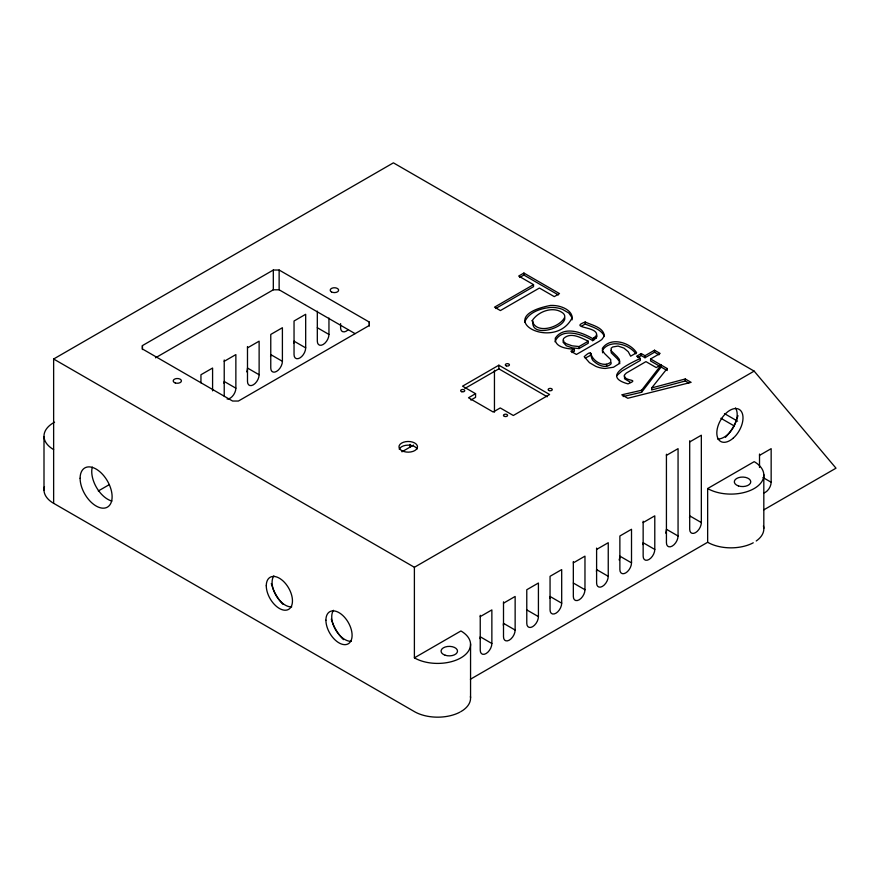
<?xml version="1.0" encoding="UTF-8"?>
<svg xmlns="http://www.w3.org/2000/svg" width="880" height="880" viewBox="0 0 880 880"><rect width="100%" height="100%" fill="white"/><g stroke="black" fill="none" stroke-linecap="round" stroke-linejoin="round"><path stroke-width="1.32" d="M142.406 345.609L142.406 348.964L232.595 401.038L238.414 401.038L369.325 325.446L369.325 322.091L279.136 270.028L273.317 270.028L142.406 345.609L142.406 349.558M554.961 341.759C561.209 326.931 582.549 334.125 592.713 340.659L596.354 337.876L596.552 333.828C595.034 326.348 569.096 328.009 585.189 322.014C591.8 325.193 603.603 327.228 604.384 336.006L601.788 339.57L599.137 341.363L576.422 354.464L570.867 351.263L574.398 349.217L574.398 351.23L572.044 352.594M630.146 382.129L624.558 378.763L624.492 374.913L626.362 373.032L645.953 361.625L656.238 367.565L660.869 364.881L660.869 366.905M572.066 317.856C554.587 352.704 489.269 317.482 550.517 305.437A18.711 10.802 0 0 1 562.43 307.318C567.655 309.287 573.353 313.522 572.066 319.869M524.678 322.234C528.396 312.213 540.738 308.363 550.517 307.45A18.711 10.802 0 0 1 562.43 309.342L568.81 313.016L571.89 317.449M596.354 337.876L596.706 334.829M563.651 340.472L563.046 342.21L566.291 345.763L572.22 347.864L579.04 348.557L588.258 343.233L588.258 341.22C580.998 337.843 570.856 331.672 563.651 338.459L563.046 340.186L563.937 341.968L566.291 343.739L572.22 345.851L579.04 346.544L588.258 341.22M611.149 350.218L611.248 352.836L617.298 358.765L619.3 361.339L619.773 363.737M611.248 362.967L610.808 364.155C605.968 368.698 598.565 365.541 594.33 361.713C588.324 357.885 594.495 347.336 584.21 356.664L589.446 362.659L595.738 366.322A17.919 10.351 0 0 0 605.132 368.467L613.514 367.235L618.64 363.979L619.773 361.724L619.3 359.326L617.298 356.752L611.248 350.823L611.149 348.194L612.689 346.984L618.101 346.06L623.92 348.084L628.243 351.714L630.641 356.18L636.614 352.737C629.915 342.199 610.346 336.545 602.382 348.337L602.624 350.79L604.516 353.496L610.665 359.546L610.808 362.142C603.834 367.917 592.449 361.273 590.777 353.221M532.928 321.079C530.343 337.689 561.66 329.208 564.641 319.462A10.626 6.138 0 0 0 564.707 317.922M616.671 375.749L621.962 371.041L640.365 360.415L640.365 358.402L636.581 356.224L641.223 353.54L644.996 355.718L654.533 350.218L660.121 353.441L650.584 358.952L650.584 360.965L659.725 366.245M623.128 396.528L641.608 392.26L641.608 390.247L661.133 365.035L667.172 368.522L667.172 370.535M641.608 392.26L661.133 367.059L661.133 365.035M688.765 383.009L685.278 380.996L651.651 389.961L651.651 387.948L667.172 368.522M596.354 335.863L592.713 338.646C582.208 332.365 563.838 325.446 555.291 338.173C554.29 347.479 567.545 348.81 574.398 349.217M459.998 712.118A32.912 19.008 0 0 1 414.997 711.953L53.636 503.316L53.636 359.007L393.404 162.844L754.149 371.118L836 468.182L763.664 509.938M155.496 357.819L273.317 289.795L279.136 289.795L355.091 333.641M224.224 361.317L235.862 354.596L235.862 388.19A8.228 4.752 -60 0 1 227.128 399.047M247.489 347.875L259.127 341.165L259.127 374.748A8.228 4.752 -60 0 1 253.308 384.835A8.228 4.752 -60 0 1 247.489 381.469L247.489 346.533M98.307 490.974L108.999 484.803M533.533 284.636L494.505 307.175L500.39 310.574L539.418 288.035L554.279 296.615L559.515 293.601L523.897 273.042L518.672 276.056L533.533 284.636L533.533 286.66L495.682 308.506M519.717 277.475L523.897 275.055L558.327 294.932M475.574 393.69L468.512 397.771L493.185 412.016L500.247 407.946L513.315 415.492L549.615 394.504L498.861 365.2L462.539 386.177L475.574 393.69L475.574 397.342L470.866 400.059M464.882 388.465L498.861 368.852L547.261 396.792M581.79 325.996L585.189 324.038C591.943 326.909 600.963 329.043 604.362 336.204M401.929 451.803L413.589 445.071M585.255 358.083L590.777 355.234M637.747 357.566L641.223 355.553L644.996 357.742L654.533 352.231L659.01 354.805M640.365 358.402C628.518 364.144 601.447 376.453 627.968 383.878C639.628 379.082 626.923 381.48 624.558 376.75L624.239 375.815M53.636 359.007L414.392 567.281L754.149 371.118M666.424 455.378L678.062 448.657L678.062 535.997A8.228 4.752 -60 0 1 672.243 546.073A8.228 4.752 -60 0 1 666.424 542.718L666.424 454.223M689.7 441.936L701.338 435.215L701.338 522.566A8.228 4.752 -60 0 1 695.519 532.642A8.228 4.752 -60 0 1 689.7 529.276L689.7 440.781M480.238 616.616L491.865 609.906L491.865 643.5A8.228 4.752 -60 0 1 486.057 653.576A8.228 4.752 -60 0 1 480.238 650.21L480.238 615.274M503.503 603.185L515.141 596.464L515.141 630.058A8.228 4.752 -60 0 1 509.322 640.134A8.228 4.752 -60 0 1 503.503 636.779L503.503 601.843M573.331 562.87L584.969 556.149L584.969 589.743A8.228 4.752 -60 0 1 579.15 599.819A8.228 4.752 -60 0 1 573.331 596.464L573.331 561.528M596.607 549.439L608.245 542.718L608.245 576.312A8.228 4.752 -60 0 1 602.426 586.388A8.228 4.752 -60 0 1 596.607 583.033L596.607 548.086M643.148 522.555L654.786 515.845L654.786 549.439A8.228 4.752 -60 0 1 648.967 559.515A8.228 4.752 -60 0 1 643.148 556.149L643.148 521.213M759.517 455.378L771.155 448.657L771.155 482.251A8.228 4.752 -60 0 1 763.829 492.965M414.392 657.844L460.911 630.982L461.824 631.51A32.912 19.008 0 0 1 461.527 657.492L459.998 658.361A32.912 19.008 0 0 1 414.997 658.196L414.392 657.844L414.392 567.281M707.652 488.532L754.182 461.67L755.084 462.198A32.912 19.008 0 0 1 754.798 488.18L753.258 489.049A32.912 19.008 0 0 1 708.268 488.884L707.652 488.532L707.652 542.278L708.268 542.63A32.912 19.008 0 0 0 753.258 542.795M470.404 679.25L707.652 542.278M54.56 422.191L53.02 423.06A32.912 19.008 0 0 0 52.734 449.042L53.636 449.57M460.911 711.59L462.957 710.314A32.912 19.008 0 0 0 470.426 696.421M651.651 387.948L685.278 378.972L691.097 382.338L627.792 398.266L621.808 394.812L641.608 390.247M650.584 358.952L660.869 364.881M661.133 367.059L666.16 369.963M724.482 413.611L737.561 421.157M720.918 418.275L733.997 425.821M763.015 477.543L771.155 482.251M701.338 522.566L689.7 515.845A8.228 4.752 -60 0 1 689.502 517.693M317.317 327.723L328.955 334.444A8.228 4.752 -60 0 1 323.136 344.52A8.228 4.752 -60 0 1 317.317 341.165L317.317 311.135M678.062 535.997L666.424 529.276A8.228 4.752 -60 0 1 665.643 533.093M305.679 347.875L305.679 314.281L294.041 321.002L294.041 354.596A8.228 4.752 -60 0 0 299.86 357.962A8.228 4.752 -60 0 0 305.679 347.875L294.041 341.165A8.228 4.752 -60 0 1 293.843 343.013M654.786 549.439L643.148 542.718A8.228 4.752 -60 0 1 642.95 544.566M282.403 361.317L282.403 327.723L270.765 334.444L270.765 368.038A8.228 4.752 -60 0 0 276.584 371.393A8.228 4.752 -60 0 0 282.403 361.317L270.765 354.596A8.228 4.752 -60 0 1 270.567 356.455M631.51 562.87L631.51 529.276L619.872 535.997L619.872 569.591A8.228 4.752 -60 0 0 625.691 572.946A8.228 4.752 -60 0 0 631.51 562.87L619.872 556.149A8.228 4.752 -60 0 1 619.102 559.966M259.127 374.748L247.489 368.038A8.228 4.752 -60 0 1 246.719 371.844M608.245 576.312L596.607 569.591A8.228 4.752 -60 0 1 596.409 571.439M235.862 388.19L224.224 381.469A8.228 4.752 -60 0 1 224.026 383.328M573.331 583.033L584.969 589.743M561.693 603.185L561.693 569.591L550.055 576.312L550.055 609.906A8.228 4.752 -60 0 0 555.874 613.261A8.228 4.752 -60 0 0 561.693 603.185L550.055 596.464A8.228 4.752 -60 0 1 549.857 598.323M526.779 609.906L538.417 616.616A8.228 4.752 -60 0 1 532.598 626.703A8.228 4.752 -60 0 1 526.779 623.337L526.779 589.743L538.417 583.022L538.417 616.616M515.141 630.058L503.503 623.337A8.228 4.752 -60 0 1 503.305 625.196M491.865 643.5L480.238 636.779A8.228 4.752 -60 0 1 480.04 638.627M53.636 503.316L52.734 502.788A32.912 19.008 0 0 1 44.462 486.673M635.877 353.826C628.936 343.915 610.016 338.888 602.382 350.35L602.624 352.803M596.552 335.841L596.706 336.842M763.818 474.595L763.818 528.352M759.517 454.036L759.517 467.467M685.278 378.972L685.278 380.996M654.533 350.218L654.533 352.231M644.996 355.718L644.996 357.742M641.223 353.54L641.223 355.553M606.551 364.375L606.551 366.399M593.78 338.03L593.78 340.043M592.713 338.646L592.713 340.659M590.48 353.045L590.48 355.058M585.189 322.014L585.189 324.038M579.04 346.544L579.04 348.557M523.897 273.042L523.897 275.055M498.861 365.2L498.861 368.852M494.45 370.26L494.45 412.148M470.558 643.907L470.558 697.664M410.08 444.411L410.08 447.106M369.325 322.091L369.325 326.051M340.593 323.631L340.593 327.723A8.228 4.752 -60 0 0 347.919 329.989M328.955 318.065L328.955 334.444M279.136 270.028L279.136 289.795M273.317 270.028L273.317 289.795M224.224 359.975L224.224 394.911A8.228 4.752 -60 0 0 224.422 396.528M212.586 390.874L212.586 368.038L200.948 374.748L200.948 382.811M44 436.645L44 490.391M399.234 449.218A9.262 5.346 0 0 1 408.001 445.126A9.262 5.346 0 0 1 417.109 448.954M763.422 525.877A32.912 19.008 0 0 1 756.228 540.991M351.373 641.267A18.513 10.692 60 0 1 335.566 629.75A18.513 10.692 60 0 1 333.487 610.302M291.731 606.837A18.513 10.692 60 0 1 275.924 595.309A18.513 10.692 60 0 1 273.845 575.861M735.427 407.957A18.513 10.692 -60 0 1 733.348 427.416A18.513 10.692 -60 0 1 717.541 438.933M111.892 501.05A22.627 13.068 60 0 1 92.29 467.104M737.957 415.613A29.623 17.105 -60 0 1 725.428 437.305M282.986 604.329A29.623 17.105 60 0 1 271.315 583.517M343.486 639.639A29.623 17.105 60 0 1 331.287 619.124M532.169 320.694C535.964 334.796 559.614 327.58 564.641 317.449A10.626 6.138 0 0 0 562.936 313.071C553.322 305.701 538.109 311.399 532.169 320.694M331.441 291.896A4.213 2.431 0 0 0 338.481 290.807A4.213 2.431 0 0 0 333.322 287.826A4.213 2.431 0 0 0 331.441 291.896M175.263 382.943A4.114 2.376 0 0 0 181.434 380.886A4.114 2.376 0 0 0 175.263 378.829A4.114 2.376 0 0 0 175.263 382.943M401.852 450.692A9.262 5.346 0 0 0 417.23 448.074A9.262 5.346 0 0 0 405.614 441.694A9.262 5.346 0 0 0 401.852 450.692M461.67 391.688A2.057 1.188 0 0 0 464.75 390.654A2.057 1.188 0 0 0 461.67 389.631A2.057 1.188 0 0 0 461.67 391.688M506.352 365.882A2.057 1.188 0 0 0 509.443 364.859A2.057 1.188 0 0 0 506.352 363.825A2.057 1.188 0 0 0 506.352 365.882M549.175 390.61A2.057 1.188 0 0 0 552.266 389.587A2.057 1.188 0 0 0 549.175 388.553A2.057 1.188 0 0 0 549.175 390.61M504.493 416.405A2.057 1.188 0 0 0 507.584 415.382A2.057 1.188 0 0 0 504.493 414.348A2.057 1.188 0 0 0 504.493 416.405M445.17 655.237A8.228 4.752 0 0 0 457.512 651.123A8.228 4.752 0 0 0 445.17 647.009A8.228 4.752 0 0 0 445.17 655.237M738.43 485.925A8.228 4.752 0 0 0 750.772 481.811A8.228 4.752 0 0 0 738.43 477.697A8.228 4.752 0 0 0 738.43 485.925M325.908 620.202A18.513 10.692 60 0 0 345.554 644.633A18.513 10.692 60 0 0 345.554 618.453A18.513 10.692 60 0 0 325.908 620.202M266.277 585.772A18.513 10.692 60 0 0 285.912 610.203A18.513 10.692 60 0 0 285.912 584.012A18.513 10.692 60 0 0 266.277 585.772M733.293 438.075A18.513 10.692 -60 0 0 739.167 409.387A18.513 10.692 -60 0 0 717.266 428.813A18.513 10.692 -60 0 0 733.293 438.075M80.113 478.291A22.627 13.068 60 0 0 104.115 508.145A22.627 13.068 60 0 0 104.115 476.146A22.627 13.068 60 0 0 80.113 478.291"/></g></svg>
